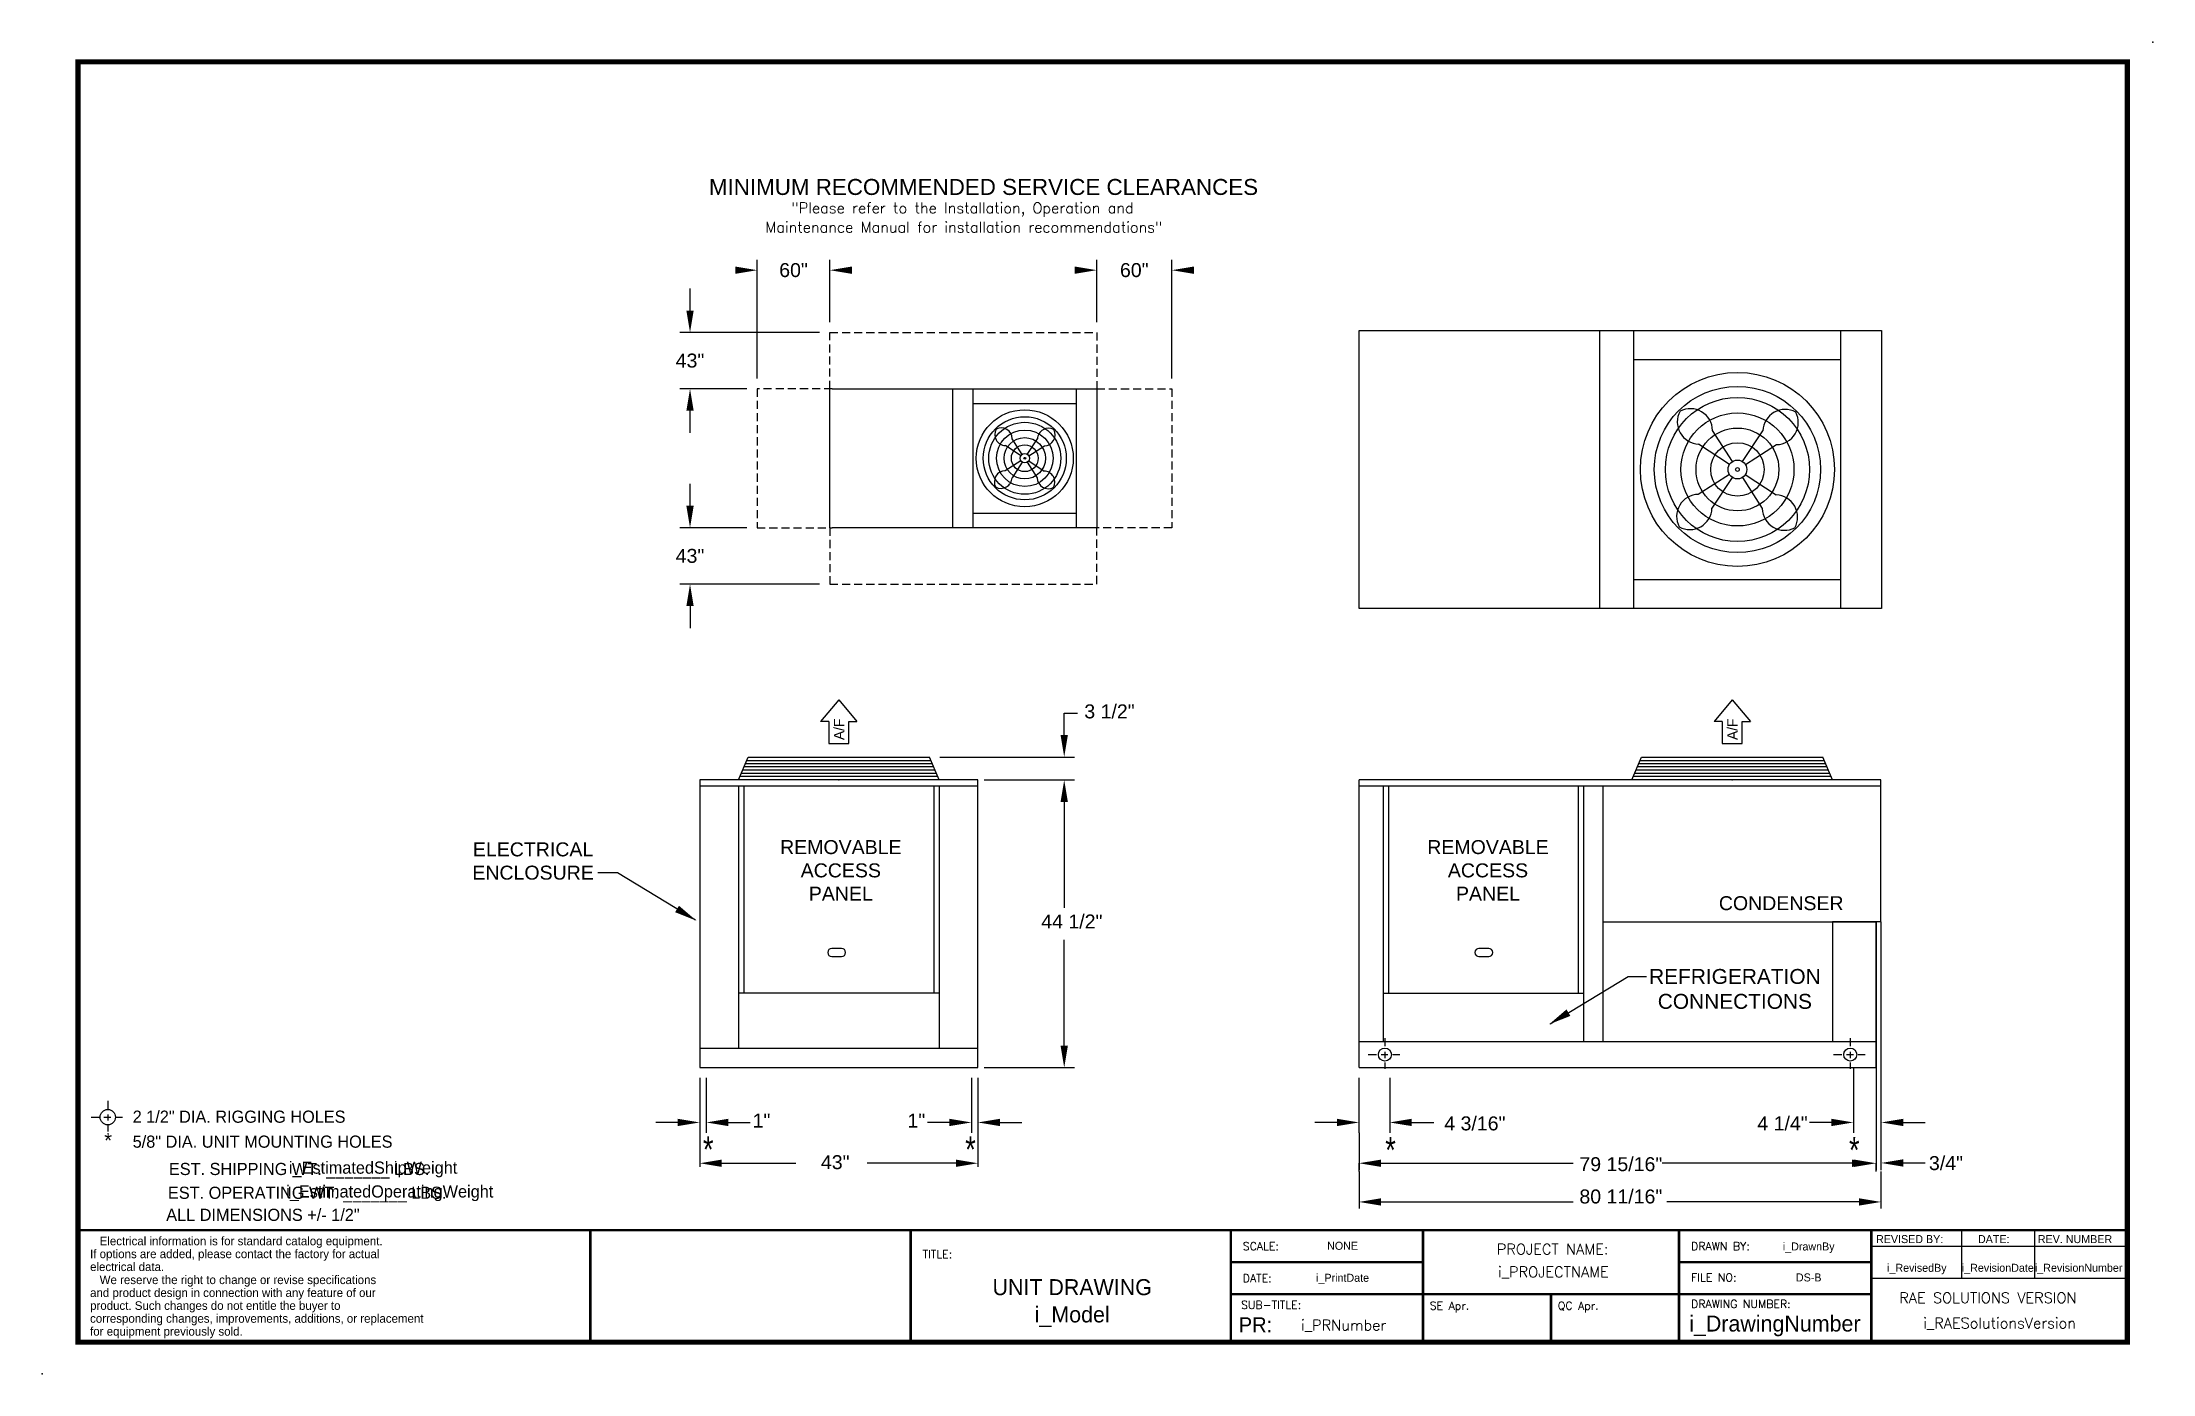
# Model space of a CAD drawing. Extents: x 359 to 685, y -1 to 205.
import ezdxf
from ezdxf.enums import TextEntityAlignment as Align

# ---------------------------------------------------------------- set-up
doc = ezdxf.new("R2010")
doc.units = 0
doc.header["$MEASUREMENT"] = 0
doc.linetypes.add('HIDDEN', pattern=[0.375, 0.25, -0.125])
doc.layers.get('0').update_dxf_attribs({"linetype": 'CONTINUOUS'})
doc.styles.add('dimentions', font='ARIAL.TTF')
doc.styles.add('SIMPLEX', font='SIMPLEX')
doc.styles.add('SLDTEXTSTYLE0', font='ARIAL.TTF', dxfattribs={"width": 0.75})
doc.dimstyles.get("Standard").update_dxf_attribs({"dimtxt": 1.8, "dimasz": 0.18, "dimexe": 0.18, "dimexo": 0.0625, "dimgap": 0.09, "dimtad": 0, "dimtih": 1, "dimtoh": 1, "dimdec": 4, "dimzin": 0, "dimdsep": 46, "dimtxsty": 'STANDARD', "dimcen": 0.09, "dimadec": 0, "dimazin": 0, "dimtfac": 1, "dimtdec": 4, "dimtofl": 0, "dimtmove": 0, "dimatfit": 3, "dimfxl": 1, "dimtolj": 1, "dimtzin": 0, "dimarcsym": 0})

# ---------------------------------------------------------------- blocks, each defined once
blk = doc.blocks.new('*D15')
at = {"color": 0, "lineweight": -2}
for p, q in [((562.16, 44.83), (562.16, 36.33)), ((566.91, 44.83), (566.91, 36.33)), ((558.76, 37.92), (555.36, 37.92)), ((570.31, 37.92), (573.71, 37.92))]:
    blk.add_line(p, q, dxfattribs=at)
at = {"color": 0}
for points in [[(558.76, 38.49), (558.76, 37.36), (562.16, 37.92)], [(570.31, 38.49), (570.31, 37.36), (566.91, 37.92)]]:
    blk.add_solid(points, dxfattribs=at)
blk = doc.blocks.new('*D16')
at = {"color": 0, "lineweight": -2}
for p, q in [((502.25, 44.83), (502.25, 36.33)), ((503.25, 44.83), (503.25, 36.33)), ((498.85, 37.92), (495.45, 37.92)), ((506.65, 37.92), (510.05, 37.92))]:
    blk.add_line(p, q, dxfattribs=at)
at = {"color": 0}
for points in [[(498.85, 38.49), (498.85, 37.36), (502.25, 37.92)], [(506.65, 38.49), (506.65, 37.36), (503.25, 37.92)]]:
    blk.add_solid(points, dxfattribs=at)

msp = doc.modelspace()

# ---------------------------------------------------------------- linework, layer by layer
at = {"linetype": 'Continuous', "lineweight": 30, "ltscale": 5}
for p, q in [((469.13013, 152.9768), (469.13013, 171.3192)), ((480.36795, 161.67859), (480.36795, 171.3192)), ((521.61795, 161.67859), (521.61795, 171.3192)), ((533.23077, 152.9768), (533.23077, 171.3192)), ((478.77335, 160.08399), (457.15447, 160.08399)), ((467.53553, 151.3822), (457.15447, 151.3822)), ((467.53553, 129.8822), (457.15447, 129.8822)), ((478.77335, 121.18041), (457.15447, 121.18041))]:
    msp.add_line(p, q, dxfattribs=at)
at = {"linetype": 'HIDDEN', "lineweight": 30, "ltscale": 5}
for p, q in [((480.36795, 161.67859), (480.36795, 171.3192)), ((521.61795, 161.67859), (521.61795, 171.3192)), ((480.36795, 151.3822), (480.36795, 160.08399)), ((480.36795, 160.08399), (521.61795, 160.08399)), ((521.61795, 160.08399), (521.61795, 151.3822)), ((467.53553, 151.3822), (457.15447, 151.3822)), ((469.13013, 151.3822), (469.13013, 129.8822)), ((480.74295, 151.3822), (469.13013, 151.3822)), ((521.61795, 151.3822), (533.23077, 151.3822)), ((533.23077, 151.3822), (533.23077, 129.8822)), ((467.53553, 129.8822), (457.15447, 129.8822)), ((469.13013, 129.8822), (480.74295, 129.8822)), ((480.36795, 129.8822), (480.36795, 121.18041)), ((521.61795, 121.18041), (521.61795, 129.8822)), ((533.23077, 129.8822), (521.61795, 129.8822)), ((480.36795, 121.18041), (521.61795, 121.18041))]:
    msp.add_line(p, q, dxfattribs=at)
at = {"lineweight": 30}
for p, q in [((458.74907, 163.48399), (458.74907, 166.88399)), ((562.16378, 160.40253), (642.91378, 160.40253)), ((562.16378, 117.40253), (562.16378, 160.40253)), ((599.41378, 117.40253), (599.41378, 160.40253)), ((604.66378, 117.40253), (604.66378, 160.40253)), ((636.66378, 117.40253), (636.66378, 160.40253)), ((642.91378, 160.40253), (642.91378, 117.40253)), ((604.66378, 155.90253), (636.66378, 155.90253)), ((480.36795, 129.8822), (480.36795, 151.3822)), ((480.74295, 151.3822), (521.61795, 151.3822)), ((499.36795, 129.8822), (499.36795, 151.3822)), ((502.49295, 129.8822), (502.49295, 151.3822)), ((518.49295, 129.8822), (518.49295, 151.3822)), ((521.61795, 151.3822), (521.61795, 129.8822)), ((458.74907, 144.5822), (458.74907, 147.9822)), ((502.49295, 149.1322), (518.49295, 149.1322)), ((510.1039, 141.24475), (508.57034, 143.65933)), ((510.89097, 141.23895), (512.45994, 143.63067)), ((619.88569, 140.12763), (616.81857, 144.95679)), ((621.45983, 140.11603), (624.59776, 144.89948)), ((509.8862, 141.03023), (507.49447, 142.59919)), ((511.10549, 141.02125), (513.52007, 142.55481)), ((619.45029, 139.69859), (614.66684, 142.83652)), ((621.88887, 139.68062), (626.71803, 142.74774)), ((509.8804, 140.24316), (507.46582, 138.7096)), ((510.09492, 140.02545), (508.52596, 137.63373)), ((510.88199, 140.01966), (512.41555, 137.60508)), ((511.09969, 140.23418), (513.49142, 138.66521)), ((619.43869, 138.12445), (614.60953, 135.05733)), ((619.86773, 137.68904), (616.7298, 132.90559)), ((621.44187, 137.67744), (624.50899, 132.84828)), ((621.87728, 138.10648), (626.66073, 134.96855)), ((458.74907, 133.2822), (458.74907, 136.6822)), ((502.49295, 132.1322), (518.49295, 132.1322)), ((521.61795, 129.8822), (480.74295, 129.8822)), ((604.66378, 121.90253), (636.66378, 121.90253)), ((458.74907, 117.78041), (458.74907, 114.38041)), ((642.91378, 117.40253), (562.16378, 117.40253)), ((481.74651, 103.27276), (478.9402, 99.90506)), ((481.74651, 103.27276), (484.55281, 99.90506)), ((516.59501, 97.82302), (516.59501, 101.22302)), ((619.85128, 103.27276), (617.04498, 99.90506)), ((619.85128, 103.27276), (622.65759, 99.90506)), ((480.20304, 99.90506), (478.9402, 99.90506)), ((480.20304, 99.90506), (480.20304, 96.53736)), ((483.28997, 96.53736), (483.28997, 99.90506)), ((483.28997, 99.90506), (484.55281, 99.90506)), ((618.30781, 99.90506), (617.04498, 99.90506)), ((618.30781, 99.90506), (618.30781, 96.53736)), ((621.39475, 96.53736), (621.39475, 99.90506)), ((621.39475, 99.90506), (622.65759, 99.90506)), ((480.20304, 96.53736), (483.28997, 96.53736)), ((618.30781, 96.53736), (621.39475, 96.53736)), ((466.24651, 90.92302), (467.74651, 94.42302)), ((497.03222, 91.42302), (466.46079, 91.42302)), ((466.67508, 91.92302), (496.81793, 91.92302)), ((496.60365, 92.42302), (466.88936, 92.42302)), ((496.38936, 92.92302), (467.10365, 92.92302)), ((467.31793, 93.42302), (496.17508, 93.42302)), ((467.53222, 93.92302), (495.96079, 93.92302)), ((467.74651, 94.42302), (495.74651, 94.42302)), ((497.24651, 90.92302), (495.74651, 94.42302)), ((497.34111, 94.42302), (518.18961, 94.42302)), ((604.35128, 90.92302), (605.85128, 94.42302)), ((635.137, 91.42302), (604.56557, 91.42302)), ((604.77985, 91.92302), (634.92271, 91.92302)), ((634.70842, 92.42302), (604.99414, 92.42302)), ((634.49414, 92.92302), (605.20842, 92.92302)), ((605.42271, 93.42302), (634.27985, 93.42302)), ((605.637, 93.92302), (634.06557, 93.92302)), ((605.85128, 94.42302), (633.85128, 94.42302)), ((635.35128, 90.92302), (633.85128, 94.42302)), ((503.24651, 90.92302), (460.24651, 90.92302)), ((460.24651, 90.92302), (460.24651, 46.42302)), ((503.24651, 89.92302), (460.24651, 89.92302)), ((466.24651, 89.92302), (466.24651, 49.42302)), ((496.74651, 89.92302), (466.74651, 89.92302)), ((497.24651, 89.92302), (497.24651, 49.42302)), ((503.24651, 46.42302), (503.24651, 90.92302)), ((504.19678, 90.92302), (518.18961, 90.92302)), ((642.85128, 90.92302), (562.16378, 90.92302)), ((562.16378, 46.42302), (562.16378, 90.92302)), ((642.85128, 89.92302), (562.16378, 89.92302)), ((565.91378, 89.92302), (565.91378, 50.42302)), ((596.85128, 89.92302), (596.85128, 57.92302)), ((599.85128, 89.92302), (599.85128, 50.42302)), ((642.85128, 68.92302), (642.85128, 90.92302)), ((516.59501, 87.4792), (516.59501, 84.0792)), ((516.59501, 87.4792), (516.59501, 71.08938)), ((516.59501, 87.4792), (516.59501, 84.0792)), ((599.85128, 68.92302), (642.10128, 68.92302)), ((635.35128, 68.92302), (635.35128, 52.17302)), ((642.85128, 68.92302), (635.35128, 68.92302)), ((642.10128, 46.42302), (642.10128, 68.92302)), ((516.59501, 49.7792), (516.59501, 66.16901)), ((482.16552, 64.82923), (480.66552, 64.82923)), ((480.66552, 63.57923), (482.16552, 63.57923)), ((582.2078, 64.82923), (580.7078, 64.82923)), ((580.7078, 63.57923), (582.2078, 63.57923)), ((565.91378, 57.92302), (596.85128, 57.92302)), ((596.85128, 57.92302), (596.85128, 50.42302)), ((460.24651, 49.42302), (503.24651, 49.42302)), ((562.16378, 50.42302), (602.85128, 50.42302)), ((566.16378, 50.95274), (566.16378, 49.70433)), ((602.85128, 50.42302), (642.10128, 50.42302)), ((611.30698, 50.42302), (630.6796, 50.42302)), ((635.35128, 52.17302), (635.35128, 50.42302)), ((638.10128, 50.95274), (638.10128, 49.70433)), ((460.24651, 46.42302), (503.24651, 46.42302)), ((504.19678, 46.42302), (518.18961, 46.42302)), ((562.16378, 46.42302), (642.10128, 46.42302)), ((563.57729, 48.42302), (564.84336, 48.42302)), ((565.57381, 48.42302), (566.64138, 48.42302)), ((566.16378, 48.82765), (566.16378, 47.88352)), ((566.16378, 47.20915), (566.16378, 46.22463)), ((567.37183, 48.42302), (568.45349, 48.42302)), ((635.51479, 48.42302), (636.78086, 48.42302)), ((637.51131, 48.42302), (638.57888, 48.42302)), ((638.10128, 48.82765), (638.10128, 47.88352)), ((638.10128, 47.20915), (638.10128, 46.22463)), ((639.30933, 48.42302), (640.39099, 48.42302)), ((460.24651, 44.82842), (460.24651, 36.32842)), ((461.24651, 44.82842), (461.24651, 36.32842)), ((461.24651, 44.82842), (461.24651, 36.32842)), ((502.24651, 44.82842), (502.24651, 36.32842)), ((638.60128, 44.82842), (638.60128, 36.32842)), ((368.74575, 41.27044), (368.74575, 40.02203)), ((366.15926, 38.74072), (367.42533, 38.74072)), ((368.15578, 38.74072), (369.22335, 38.74072)), ((368.74575, 39.14535), (368.74575, 38.20122)), ((368.74575, 37.52685), (368.74575, 36.54233)), ((369.9538, 38.74072), (371.03546, 38.74072)), ((456.84651, 37.92302), (453.44651, 37.92302)), ((460.24651, 36.32842), (460.24651, 31.03245)), ((464.64651, 37.92302), (468.04651, 37.92302)), ((503.24651, 36.32842), (503.24651, 31.05745)), ((562.16378, 36.32842), (562.16378, 30.60702)), ((635.20128, 37.92302), (631.80128, 37.92302)), ((642.10128, 36.32842), (642.10128, 30.60702)), ((646.29723, 37.92302), (649.69723, 37.92302)), ((463.64651, 31.6125), (475.11936, 31.6125)), ((499.84651, 31.6125), (486.12888, 31.6125)), ((562.16378, 30.3417), (562.16378, 24.62029)), ((565.56378, 31.6125), (595.26234, 31.6125)), ((638.70128, 31.6125), (609.00272, 31.6125)), ((640.60014, 31.6125), (609.93597, 31.6125)), ((642.85128, 30.3417), (642.85128, 24.62029)), ((646.29723, 31.65498), (649.69723, 31.65498)), ((565.56378, 25.62577), (595.26234, 25.62577)), ((639.45128, 25.62577), (609.75272, 25.62577)), ((443.34385, 3.93325), (443.34385, 21.25825)), ((492.84385, 3.93325), (492.84385, 21.25825)), ((542.34385, 21.25825), (641.34385, 21.25825)), ((542.34385, 3.93325), (542.34385, 21.25825)), ((572.04385, 21.25825), (572.04385, 3.93325)), ((611.64385, 21.25825), (611.64385, 11.35825)), ((641.34385, 21.25825), (641.34385, 3.93325)), ((641.34385, 21.25825), (680.94385, 21.25825)), ((641.34385, 21.25825), (641.34385, 18.78325)), ((655.31638, 21.25825), (655.31638, 13.83325)), ((666.5691, 21.25825), (666.5691, 13.83325)), ((641.34385, 18.78325), (680.94385, 18.78325)), ((572.04385, 16.30825), (542.34385, 16.30825)), ((611.64385, 16.30825), (641.34385, 16.30825)), ((611.64385, 11.35825), (611.64385, 16.30825)), ((641.34385, 13.83325), (680.94385, 13.83325)), ((641.34385, 11.35825), (542.34385, 11.35825)), ((591.84385, 11.35825), (591.84385, 3.93325)), ((611.64385, 11.35825), (611.64385, 3.93325))]:
    msp.add_line(p, q, dxfattribs=at)
for p, q in [((516.59501, 101.22302), (518.66639, 101.22302)), ((642.10128, 68.92302), (642.10128, 30.51673)), ((642.85128, 68.92302), (642.85128, 30.51673)), ((497.24651, 57.92302), (466.24651, 57.92302)), ((638.60128, 46.42302), (638.60128, 42.78632)), ((562.16378, 30.3417), (562.16378, 31.6125)), ((642.10128, 30.3417), (642.10128, 31.6125))]:
    msp.add_line(p, q)
at = {"linetype": 'Continuous', "lineweight": 30}
for p, q in [((467.05726, 89.92337), (467.05726, 57.92302)), ((496.43576, 89.92337), (496.43576, 57.92302)), ((566.72453, 89.92337), (566.72453, 57.92302)), ((596.04053, 89.92337), (596.04053, 57.92302))]:
    msp.add_line(p, q, dxfattribs=at)
at = {"const_width": 0.792}
msp.add_lwpolyline([(364.14385, 3.93325), (680.94385, 3.93325), (680.94385, 201.93325), (364.14385, 201.93325), (364.14385, 3.93325)], dxfattribs=at)
at = {"lineweight": 30}
for points in [[(459.5818, 69.2183), (447.52038, 76.51027), (444.51189, 76.51027)], [(591.69989, 53.18296), (603.76131, 60.47492), (606.58462, 60.47492)]]:
    msp.add_lwpolyline(points, dxfattribs=at)
at = {"lineweight": 30, "const_width": 0.396}
for points in [[(443.81205, 21.25825), (364.14385, 21.25825)], [(680.94385, 21.25825), (443.34385, 21.25825), (443.34385, 3.93325)], [(492.84385, 21.25825), (492.84385, 3.93325)], [(542.34385, 21.25825), (542.34385, 3.93325)], [(572.04385, 21.25825), (572.04385, 3.93325)], [(611.64385, 21.25825), (611.64385, 3.93325)], [(641.34385, 3.93325), (641.34385, 21.25825), (680.94385, 21.25825)], [(572.04385, 16.30825), (542.34385, 16.30825)], [(641.34385, 16.30825), (611.64385, 16.30825), (611.64385, 3.93325)], [(641.34385, 11.35825), (542.34385, 11.35825)], [(591.84385, 11.35825), (591.84385, 3.93325)]]:
    msp.add_lwpolyline(points, dxfattribs=at)
at = {"lineweight": 30}
for centre, radius in [((620.66378, 138.90253), 14.99997), ((620.66378, 138.90253), 12.85177), ((510.49295, 140.6322), 7.49999), ((510.49295, 140.6322), 6.42589), ((620.66378, 138.90253), 11.13912), ((620.66378, 138.90253), 8.73857), ((510.49295, 140.6322), 5.56956), ((510.49295, 140.6322), 4.36928), ((510.49295, 140.6322), 3.20072), ((620.66378, 138.90253), 6.40143), ((510.49295, 140.6322), 2.06631), ((510.49295, 140.6322), 0.72565), ((510.49295, 140.6322), 0.14323), ((620.66378, 138.90253), 4.13262), ((620.66378, 138.90253), 1.4513), ((620.66378, 138.90253), 0.28645), ((566.16378, 48.42302), 1), ((638.10128, 48.42302), 1), ((368.74575, 38.74072), 1.18714)]:
    msp.add_circle(centre, radius, dxfattribs=at)
for centre, radius, start, end in [((614.7975, 146.26062), 3.4266, 151.3003537, 267.814713), ((613.39292, 144.87658), 3.4266, 1.3411738, 117.8555331), ((628.02187, 144.76882), 3.4266, 61.3003537, 177.814713), ((626.63783, 146.1734), 3.4266, 271.3411738, 27.8555331), ((507.5598, 144.31124), 1.7133, 151.3003537, 267.814713), ((506.85751, 143.61923), 1.7133, 1.3411738, 117.8555331), ((514.17199, 143.56534), 1.7133, 61.3003537, 177.814713), ((513.47997, 144.26763), 1.7133, 271.3411738, 27.8555331), ((507.50592, 136.99677), 1.7133, 91.3411738, 207.8555331), ((506.8139, 137.69906), 1.7133, 241.3003537, 357.814713), ((514.12838, 137.64518), 1.7133, 181.3411738, 297.8555331), ((513.42609, 136.95316), 1.7133, 331.3003537, 87.814713), ((614.68973, 131.63167), 3.4266, 91.3411738, 207.8555331), ((626.53007, 131.54445), 3.4266, 331.3003537, 87.814713), ((613.30569, 133.03625), 3.4266, 241.3003537, 357.814713), ((627.93465, 132.92849), 3.4266, 181.3411738, 297.8555331), ((480.66552, 64.20423), 0.625, 90, 270), ((482.16552, 64.20423), 0.625, 270, 90), ((580.7078, 64.20423), 0.625, 90, 270), ((582.2078, 64.20423), 0.625, 270, 90)]:
    msp.add_arc(centre, radius, start, end, dxfattribs=at)
for p in [(684.86968, 204.98335), (641.34385, 3.93325), (358.60657, -0.95039)]:
    msp.add_point(p)
for p in [(481.74651, 90.92302), (619.85128, 90.92302)]:
    msp.add_point(p, dxfattribs=at)
for points in [[(465.73013, 170.29127), (465.73013, 169.15794), (469.13013, 169.7246)], [(483.76795, 170.29127), (483.76795, 169.15794), (480.36795, 169.7246)], [(483.76795, 170.29127), (483.76795, 169.15794), (480.36795, 169.7246)], [(518.21795, 170.29127), (518.21795, 169.15794), (521.61795, 169.7246)], [(518.21795, 170.29127), (518.21795, 169.15794), (521.61795, 169.7246)], [(536.63077, 170.29127), (536.63077, 169.15794), (533.23077, 169.7246)], [(458.1824, 163.48399), (459.31573, 163.48399), (458.74907, 160.08399)], [(458.1824, 147.9822), (459.31573, 147.9822), (458.74907, 151.3822)], [(458.1824, 147.9822), (459.31573, 147.9822), (458.74907, 151.3822)], [(458.1824, 133.2822), (459.31573, 133.2822), (458.74907, 129.8822)], [(458.1824, 133.2822), (459.31573, 133.2822), (458.74907, 129.8822)], [(458.1824, 117.78041), (459.31573, 117.78041), (458.74907, 121.18041)], [(516.02834, 97.82302), (517.16168, 97.82302), (516.59501, 94.42302)], [(516.02834, 87.4792), (517.16168, 87.4792), (516.59501, 90.8792)], [(516.02834, 87.4792), (517.16168, 87.4792), (516.59501, 90.8792)], [(516.02834, 87.4792), (517.16168, 87.4792), (516.59501, 90.8792)], [(457.04532, 71.43271), (459.73584, 69.12517), (456.44236, 70.43538)], [(594.23638, 55.39737), (591.54586, 53.08983), (594.83934, 54.40004)], [(516.02834, 49.7792), (517.16168, 49.7792), (516.59501, 46.3792)], [(456.84651, 38.48969), (456.84651, 37.35635), (460.24651, 37.92302)], [(464.64651, 38.48969), (464.64651, 37.35635), (461.24651, 37.92302)], [(464.64651, 38.48969), (464.64651, 37.35635), (461.24651, 37.92302)], [(498.84651, 38.48969), (498.84651, 37.35635), (502.24651, 37.92302)], [(463.64651, 32.17916), (463.64651, 31.04583), (460.24651, 31.6125)], [(463.64651, 32.17916), (463.64651, 31.04583), (460.24651, 31.6125)], [(499.84651, 32.17916), (499.84651, 31.04583), (503.24651, 31.6125)], [(499.84651, 32.17916), (499.84651, 31.04583), (503.24651, 31.6125)], [(565.56378, 32.17916), (565.56378, 31.04583), (562.16378, 31.6125)], [(565.56378, 32.17916), (565.56378, 31.04583), (562.16378, 31.6125)], [(638.39711, 32.17916), (638.39711, 31.04583), (641.79711, 31.6125)], [(638.70128, 32.17916), (638.70128, 31.04583), (642.10128, 31.6125)], [(638.70128, 32.17916), (638.70128, 31.04583), (642.10128, 31.6125)], [(565.56378, 26.19244), (565.56378, 25.05911), (562.16378, 25.62577)], [(565.56378, 26.19244), (565.56378, 25.05911), (562.16378, 25.62577)], [(639.45128, 26.19244), (639.45128, 25.05911), (642.85128, 25.62577)], [(639.45128, 26.19244), (639.45128, 25.05911), (642.85128, 25.62577)]]:
    msp.add_solid(points, dxfattribs=at)
for points in [[(635.20128, 38.48969), (635.20128, 37.35635), (638.60128, 37.92302)], [(646.29723, 38.48969), (646.29723, 37.35635), (642.89723, 37.92302)], [(646.29723, 32.22165), (646.29723, 31.08831), (642.89723, 31.65498)]]:
    msp.add_solid(points)

# ---------------------------------------------------------------- texts
for s, height, style, p in [('MINIMUM RECOMMENDED SERVICE CLEARANCES', 2.475, 'dimentions', (461.66736, 181.35886)), ('3 1/2"', 2.16, 'dimentions', (519.70309, 100.41252)), ('1"', 2.16, 'dimentions', (468.42202, 37.12028)), ('1"', 2.16, 'dimentions', (492.36249, 37.12028)), ('4 3/16"', 2.16, 'dimentions', (575.34804, 36.69634)), ('4 1/4"', 2.16, 'dimentions', (623.74173, 36.69634)), ('79 15/16"', 2.16, 'dimentions', (596.23414, 30.39048)), ('3/4"', 2.16, 'dimentions', (650.2674, 30.55242)), ('80 11/16"', 2.16, 'dimentions', (596.23414, 25.39518)), ('TITLE:', 1.2375, 'SIMPLEX', (494.7001, 16.927)), ('SCALE:', 1.2375, 'SIMPLEX', (544.2001, 18.1645)), ('DRAWN BY:', 1.2375, 'SIMPLEX', (613.5001, 18.1645)), ('DATE:', 1.2375, 'SIMPLEX', (544.2001, 13.2145)), ('FILE NO:', 1.2375, 'SIMPLEX', (613.5001, 13.33415)), ('SUB-TITLE:', 1.2375, 'SIMPLEX', (543.93194, 9.0811)), ('SE Apr.', 1.2375, 'SIMPLEX', (573.09606, 8.9661)), ('QC Apr.', 1.2375, 'SIMPLEX', (592.89606, 8.9661)), ('DRAWING NUMBER:', 1.2375, 'SIMPLEX', (613.5001, 9.23137)), ('RAE SOLUTIONS VERSION', 1.6434, 'SIMPLEX', (645.68239, 9.97966))]:
    msp.add_text(s, height=height, dxfattribs=dict(at, style=style)).set_placement(p)
for s, height, style, p in [('"Please refer to the Installation, Operation and', 1.6434, 'SIMPLEX', (500.8736, 178.52801)), ('Maintenance Manual for installation recommendations"', 1.6434, 'SIMPLEX', (501.06961, 175.54922)), ('CONDENSER', 2.16, 'dimentions', (627.42789, 70.75167)), ('PROJECT NAME:', 1.6434, 'SIMPLEX', (592.09241, 17.50461)), ('i_PROJECTNAME', 1.6434, 'SIMPLEX', (592.21737, 13.98706)), ('i_PRNumber', 1.6434, 'SIMPLEX', (559.7965, 5.75651)), ('i_RAESolutionsVersion', 1.6434, 'SIMPLEX', (661.1847, 6.07479))]:
    msp.add_text(s, height=height, dxfattribs=dict(at, style=style)).set_placement(p, align=Align.CENTER)
for p in [(482.57759, 97.06922), (620.68236, 97.06922)]:
    msp.add_text('A/F', height=1.59375, rotation=90, dxfattribs=at).set_placement(p)
for s, height, p in [('2 1/2" DIA. RIGGING HOLES', 1.881, (372.59031, 37.87401)), ('5/8" DIA. UNIT MOUNTING HOLES', 1.881, (372.59031, 34.01581)), ('REVISED BY:', 1.2375, (642.08666, 19.26326)), ('DATE:', 1.2375, (657.84536, 19.26326)), ('REV. NUMBER', 1.2375, (667.09956, 19.26326))]:
    msp.add_text(s, height=height, dxfattribs=at).set_placement(p)
for s, height, p in [('*', 2.31492, (368.7946, 33.98323)), ('EST. SHIPPING WT. _______ LBS.', 1.881, (398.32385, 29.78886)), ('i_EstimatedShipWeight', 1.8831587, (409.75666, 29.99434)), ('EST. OPERATING WT. _______ LBS.', 1.881, (399.57286, 26.1095)), ('i_EstimatedOperatingWeight', 1.881, (412.33046, 26.31498)), ('ALL DIMENSIONS +/- 1/2"', 1.881, (392.72367, 22.69581)), ('NONE', 1.2375, (559.62292, 18.22989)), ('i_DrawnBy', 1.2375, (631.67619, 18.12373)), ('UNIT DRAWING', 2.475, (517.82774, 11.21301)), ('i_PrintDate', 1.2375, (559.62292, 13.27989)), ('DS-B', 1.2375, (631.67619, 13.33584)), ('i_RevisedBy', 1.2375, (648.39327, 14.82596)), ('i_RevisionDate', 1.2375, (660.91424, 14.82596)), ('i_RevisionNumber', 1.2375, (673.41114, 14.82596)), ('i_Model', 2.475, (517.82774, 6.99474)), ('i_DrawingNumber', 2.475, (626.44862, 5.58924))]:
    msp.add_text(s, height=height, dxfattribs=at).set_placement(p, align=Align.CENTER)
at = {"lineweight": 25}
for s, p in [('   Electrical information is for standard catalog equipment.', (366.00626, 18.92572)), ('electrical data.', (366.00626, 14.94055)), ('If options are added, please contact the factory for actual', (366.00626, 16.93313)), ('   We reserve the right to change or revise specifications', (366.00626, 12.92284)), ('and product design in connection with any feature of our', (366.00626, 10.93025)), ('product. Such changes do not entitle the buyer to', (366.00626, 8.93767)), ('corresponding changes, improvements, additions, or replacement ', (366.00626, 6.94509)), ('for equipment previously sold.', (366.00626, 4.9525))]:
    msp.add_text(s, height=1.328389, dxfattribs=at).set_placement(p)
at = {"lineweight": 30}
msp.add_text('PR:', height=2.320312, dxfattribs=at).set_placement((548.74296, 5.47057), align=Align.RIGHT)
for s, insert, char_height, attachment_point, style in [('\\A1;60"', (474.74904, 169.7246), 2.16, 5, 'dimentions'), ('\\A1;60"', (527.42436, 169.7246), 2.16, 5, 'dimentions'), ('\\A1;43"', (458.74907, 155.7331), 2.16, 5, 'dimentions'), ('\\A1;43"', (458.74907, 125.53131), 2.16, 5, 'dimentions'), ('ELECTRICAL\\PENCLOSURE', (434.4871, 75.44318), 2.16, 8, 'dimentions'), ('44 1/2"', (517.77494, 68.98462), 2.16, 5, 'dimentions'), ('*', (460.74235, 35.75529), 4.01612, 1, 'SLDTEXTSTYLE0'), ('43"', (481.19604, 31.76314), 2.16, 5, 'dimentions'), ('*', (501.28435, 35.75529), 4.01612, 1, 'SLDTEXTSTYLE0'), ('*', (566.21582, 35.67178), 4.01612, 1, 'SLDTEXTSTYLE0'), ('*', (637.90332, 35.67178), 4.01612, 1, 'SLDTEXTSTYLE0')]:
    msp.add_mtext(s, dxfattribs=dict(at, insert=insert, char_height=char_height, attachment_point=attachment_point, style=style))
at = {"lineweight": 30, "width": 28.6603283, "attachment_point": 2, "style": 'dimentions'}
for s, insert, char_height in [('REMOVABLE ACCESS\\PPANEL', (482.05939, 81.58615), 2.16), ('REMOVABLE ACCESS\\PPANEL', (582.10167, 81.58615), 2.16), ('REFRIGERATION\\PCONNECTIONS', (620.26554, 61.65429), 2.3099)]:
    msp.add_mtext(s, dxfattribs=dict(at, insert=insert, char_height=char_height))

# ---------------------------------------------------------------- dimensions: what is measured, and where the dimension line sits
at = {"lineweight": 30}
for base, p1, p2, picture, middle in [((502.24651, 37.92302), (503.24651, 46.42302), (502.24651, 46.42302), '*D16', (502.74651, 37.92302)), ((566.91378, 37.92302), (562.16378, 46.42302), (566.91378, 46.42302), '*D15', (564.53878, 37.92302))]:
    dim = msp.add_linear_dim(base=base, p1=p1, p2=p2, text=' ', dimstyle='Standard', override={"dimscale": 17, "dimtxt": 0.0938, "dimasz": 0.2, "dimexe": 0.0938, "dimexo": 0.0938, "dimcen": 0.0938, "dimaunit": 1, "dimtix": 1, "dimtmove": 2}, dxfattribs=at)
    dim.commit()
    dim.dimension.update_dxf_attribs({"geometry": picture, "text_midpoint": middle})

doc.saveas('drawing.dxf')
